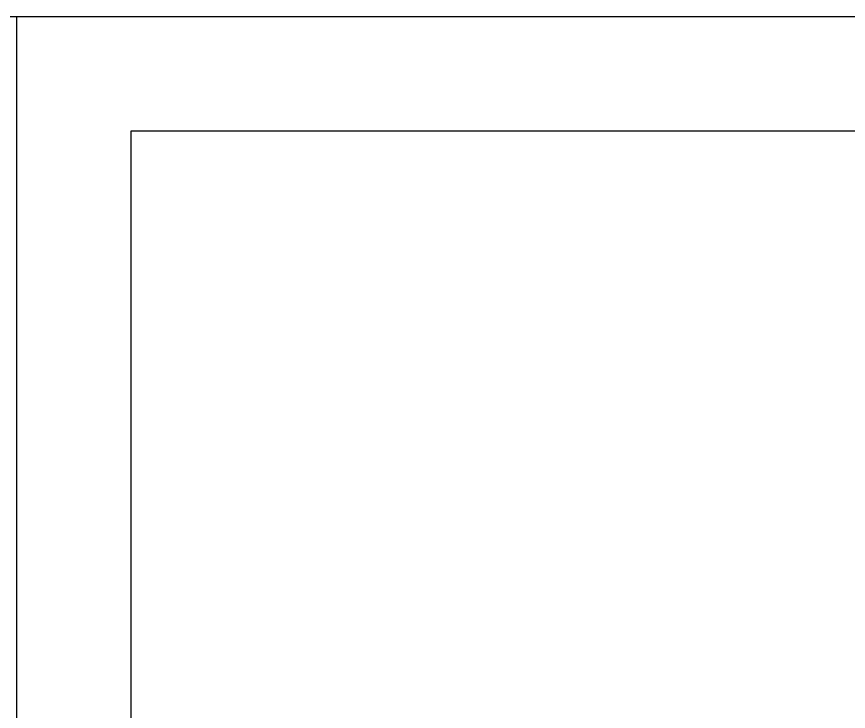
# Model space of a CAD drawing. Header units: millimetres. Extents: x 56222 to 3066687, y -650199 to -121287.
# Drawn here: x 141910.01 to 141917.28, y -185264.07 to -185258 of the extents above; entities that cross this region are included whole.
import ezdxf

# ---------------------------------------------------------------- set-up
doc = ezdxf.new("R2010")
doc.units = ezdxf.units.MM
doc.header["$MEASUREMENT"] = 0
doc.layers.add('FURNITURE', color=32, linetype='Continuous', lineweight=9)

msp = doc.modelspace()

# ---------------------------------------------------------------- linework, layer by layer
at = {"layer": 'FURNITURE', "lineweight": 30}
for p, q in [((141909.0104, -185257.9961, 0.5173), (141910.0104, -185257.9961, 0.5173)), ((141910.0093, -185257.9961, 0.5173), (141910.0093, -185257.9961, 0.5173)), ((141910.0093, -185257.9961, 0.5173), (141947.0105, -185257.9961, 0.5173)), ((141910.0093, -185318.5925, 0.5173), (141910.0093, -185257.9961, 0.5173)), ((141911.0093, -185258.9961, 0.5173), (141946.0105, -185258.9961, 0.5173)), ((141911.0093, -185317.5925, 0.5173), (141911.0093, -185258.9961, 0.5173))]:
    msp.add_line(p, q, dxfattribs=at)
at = {"layer": 'FURNITURE', "lineweight": 30, "elevation": 0.5173}
for points in [[(141910.0093, -185257.9961), (141947.0105, -185257.9961)], [(141910.0093, -185346.6006), (141910.0093, -185257.9961)]]:
    msp.add_lwpolyline(points, dxfattribs=at)

doc.saveas('drawing.dxf')
